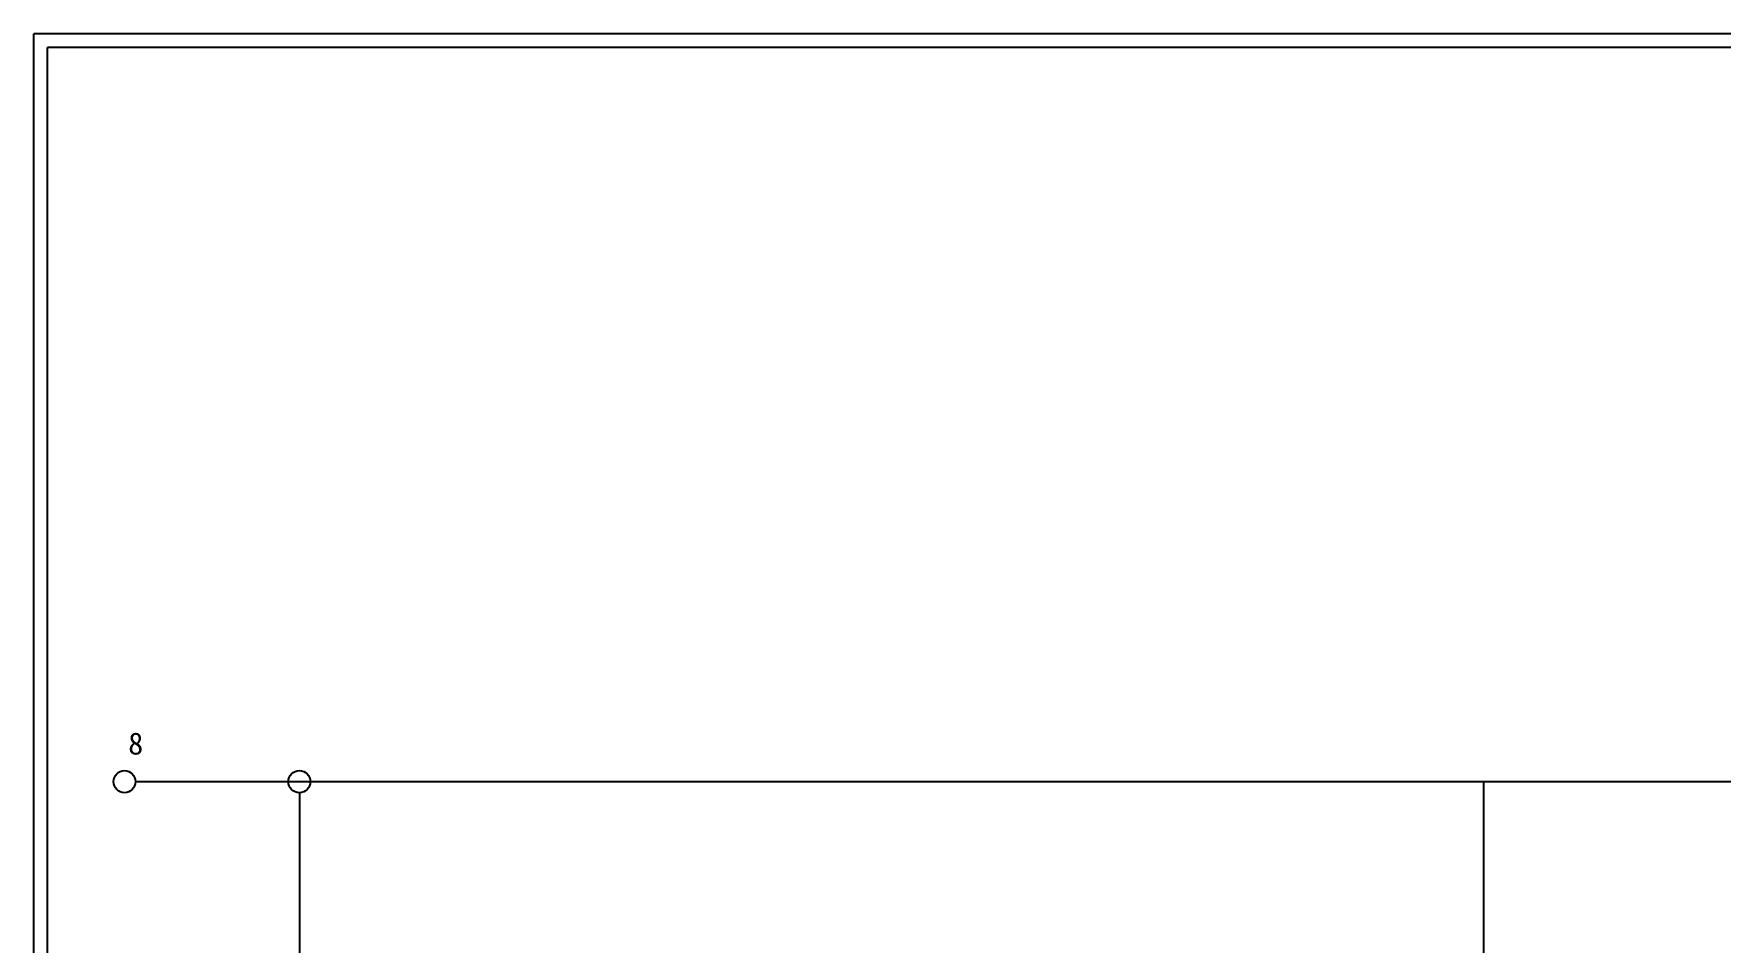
# Model space of a CAD drawing. Extents: x 10 to 297, y 3 to 207.
# Drawn here: x 10 to 162.9, y 124.5 to 207 of the extents above; entities that cross this region are included whole.
import ezdxf

# ---------------------------------------------------------------- set-up
doc = ezdxf.new("R2010")
doc.units = 0
doc.layers.get('0').update_dxf_attribs({"linetype": 'CONTINUOUS'})
doc.layers.add('圖框層', color=7, linetype='CONTINUOUS')
doc.layers.add('標尺寸層', color=3, linetype='CONTINUOUS')
doc.styles.add('STSL', font='kaiu.ttf')

msp = doc.modelspace()

# ---------------------------------------------------------------- linework, layer by layer
for p, q in [((19.23, 139.12), (291.46, 139.12)), ((34.09, 138.12), (34.09, 71.11))]:
    msp.add_line(p, q)
at = {"layer": '圖框層', "color": 7}
for p, q in [((297, 206.97), (10, 206.97)), ((10, 3), (10, 206.97)), ((295.75, 205.72), (11.25, 205.72)), ((11.25, 4.25), (11.25, 205.72))]:
    msp.add_line(p, q, dxfattribs=at)
at = {"layer": '標尺寸層', "color": 7}
msp.add_line((141.48, 122.51), (141.48, 139.12), dxfattribs=at)
for centre in [(18.23, 139.12), (34.09, 139.12)]:
    msp.add_circle(centre, 1, dxfattribs=at)

# ---------------------------------------------------------------- texts
at = {"layer": '圖框層', "color": 4, "style": 'STSL'}
msp.add_text('8', height=2, dxfattribs=at).set_placement((18.57, 141.58))

doc.saveas('drawing.dxf')
